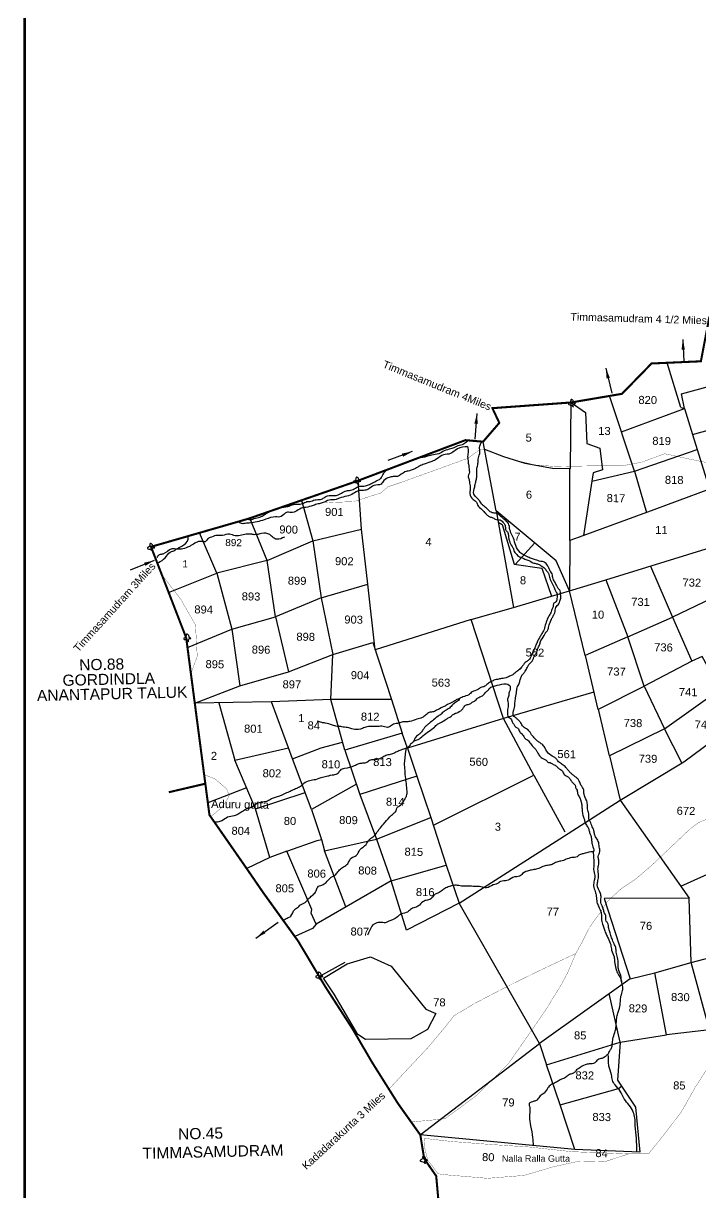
# Model space of a CAD drawing. Header units: feet. Extents: x 753466 to 768578, y 1601948 to 1613855.
# Drawn here: x 753466 to 756087, y 1605914 to 1610441 of the extents above; entities that cross this region are included whole.
import ezdxf

# ---------------------------------------------------------------- set-up
doc = ezdxf.new("R2010")
doc.units = ezdxf.units.FT
doc.header["$LTSCALE"] = 15
doc.header["$MEASUREMENT"] = 0
doc.linetypes.add('HIDDEN2', pattern=[0.1875, 0.125, -0.0625])
for name, color, linetype in [('HILL', 17, 'Continuous'), ('PAPER SIZE', 10, 'Continuous'), ('PLOT', 7, 'Continuous'), ('PLOT NO', 7, 'Continuous'), ('PLOT NO @ 1', 7, 'Continuous'), ('ROADS', 6, 'Continuous'), ('TANKS-STREAM', 4, 'Continuous'), ('VILLAGE STONES', 240, 'Continuous')]:
    doc.layers.add(name, color=color, linetype=linetype)
doc.layers.add('VILLAGE BOUNDRY', color=5, linetype='HIDDEN2', lineweight=100)
doc.styles.add('Annotative', font='arial.ttf')
doc.styles.get("Standard").update_dxf_attribs({"font": 'arial.ttf'})
doc.linetypes.add('DOTS', pattern='A,1e-06,-3,["●",Standard,S=3,R=0,X=-1.25,Y=-1.25],-3', length=6.000001)
doc.dimstyles.get("Standard").update_dxf_attribs({"dimtxt": 0.18, "dimasz": 40, "dimexe": 0.18, "dimexo": 0.0625, "dimgap": 0.09, "dimtad": 0, "dimtih": 1, "dimtoh": 1, "dimdec": 4, "dimzin": 0, "dimdsep": 46, "dimtxsty": 'Standard', "dimcen": 0.09, "dimadec": 0, "dimazin": 0, "dimtfac": 1, "dimtdec": 4, "dimtofl": 0, "dimtmove": 0, "dimatfit": 3, "dimfxl": 1, "dimtolj": 1, "dimtzin": 0, "dimarcsym": 0})

msp = doc.modelspace()

# ---------------------------------------------------------------- linework, layer by layer
at = {"layer": 'HILL'}
msp.add_lwpolyline([(754627.7, 1606744), (754719.9, 1606799.5), (754810.2, 1606826.5), (754889.4, 1606790.3), (755007.6, 1606644.3), (755023.6, 1606624.7), (755061.9, 1606608), (755030, 1606546.1), (754965.5, 1606509.6), (754790.8, 1606507.1), (754761.1, 1606526.3), (754669.5, 1606682.4), (754627.7, 1606744)], dxfattribs=at)
at = {"layer": 'PAPER SIZE', "color": 5, "const_width": 10}
msp.add_lwpolyline([(753471.4, 1613174.9), (768380.3, 1613174.9), (768380.3, 1601953.2), (753471.4, 1601953.2)], close=True, dxfattribs=at)
at = {"layer": 'PLOT'}
for points in [[(756010.2, 1608953.2), (755957, 1609126.5)], [(756024.5, 1608950), (756024.5, 1608950), (756013.3, 1609006.1), (756263.8, 1609075.4), (756266.1, 1608907.4)], [(755250.6, 1608792.6), (755324.5, 1608763.5), (755406.6, 1608738.1), (755513.7, 1608719.1), (755583.7, 1608716.8), (755585.7, 1608972.9), (755641.6, 1608933.8), (755647.2, 1608813.5), (755696.8, 1608796.4), (755707.4, 1608711.7), (755670.6, 1608700.5), (755665.8, 1608668.3), (755830.7, 1608706.7), (755878, 1608546.8), (755631, 1608457.1), (755581.4, 1608439), (755580.6, 1608653.9), (755580.4, 1608716.9)], [(755830.7, 1608706.7), (755735, 1608998.3)], [(755780.8, 1608858.7), (756024.5, 1608950), (756055.8, 1608848.8), (756073.6, 1608791.1), (756121, 1608637.7), (755871.1, 1608544.3)], [(756010.2, 1608953.2), (756024.5, 1608950)], [(756055.8, 1608848.8), (756266.1, 1608907.4), (756251, 1608679.8), (756121, 1608637.7)], [(755296.2, 1608553), (755245.2, 1608821.1)], [(755830.7, 1608706.7), (756073.6, 1608791.1)], [(754828.3, 1608014.8), (754798.9, 1608269.8), (754774.4, 1608481.9), (754761.9, 1608670.3)], [(755665.8, 1608668.3), (755634.3, 1608458.2)], [(754542.3, 1608594.1), (754586.4, 1608437.2), (754774.4, 1608481.9)], [(754409.2, 1608361.6), (754342.6, 1608524.8)], [(755580, 1608243.3), (755528.2, 1608359.7), (755296.2, 1608553), (755362.9, 1608178.7)], [(755303.8, 1608510.2), (755318.9, 1608499.9), (755365.3, 1608346.4), (755473.1, 1608331.9), (755510.3, 1608222.7)], [(754409.2, 1608361.6), (754215.4, 1608312), (754147.9, 1608468.3)], [(754442.1, 1608142.8), (754409.2, 1608361.6), (754586.4, 1608437.2)], [(754586.4, 1608437.2), (754619.2, 1608216.2), (754663.3, 1607997.2)], [(755198.9, 1608133), (755362.9, 1608178.7), (755510.3, 1608222.7), (755580, 1608243.3), (755719.7, 1608286.3), (756108.3, 1608405.9), (756303.7, 1608460.3), (756402.1, 1608327.9), (756721.1, 1608323.6), (756965.3, 1608363.3)], [(755369.8, 1608345.8), (755445.1, 1608429)], [(755581.4, 1608439), (755580, 1608243.3)], [(755893.1, 1608339.7), (755978.7, 1608141.8)], [(754028.4, 1608237.8), (754215.4, 1608312), (754273.3, 1608095.2), (754442.1, 1608142.8)], [(755719.7, 1608286.3), (755804.8, 1608065.6)], [(754619.2, 1608216.2), (754798.9, 1608269.8)], [(755804.8, 1608065.6), (755639.7, 1607993.2), (755580, 1608243.3)], [(754619.2, 1608216.2), (754442.1, 1608142.8), (754492.4, 1607930.5)], [(756159.2, 1608228.3), (755978.7, 1608141.8)], [(755324.4, 1607748.9), (755198.9, 1608133), (754828.3, 1608014.8)], [(755868, 1607874.7), (755804.8, 1608065.6), (755978.7, 1608141.8), (756053, 1607971.5)], [(754101.4, 1608023.8), (754273.3, 1608095.2), (754303.4, 1607876.4)], [(754581.1, 1607397), (754556.7, 1607462.8), (754508, 1607593.4), (754492, 1607636.4), (754426, 1607813.6), (754129.6, 1607809.2), (754303.4, 1607876.4), (754492.4, 1607930.5), (754663.3, 1607997.2), (754818.9, 1608043.8), (754890.6, 1607823.1), (754655.6, 1607822.6), (754426, 1607813.6)], [(754655.6, 1607822.6), (754663.3, 1607997.2)], [(755639.7, 1607993.2), (755689.6, 1607784.7)], [(756163.2, 1607862.6), (756093.1, 1607990), (756053, 1607971.5), (755868, 1607874.7)], [(755733.9, 1607605.1), (755692.4, 1607786.2), (755868, 1607874.7), (755946.9, 1607709.6), (756163.2, 1607862.6), (756233.9, 1607726.8)], [(755673.5, 1607852.1), (755324.4, 1607748.9)], [(754222.9, 1607810.6), (754285.2, 1607587.9)], [(754709.9, 1607627.1), (754655.6, 1607822.6)], [(754890.6, 1607823.1), (754931.7, 1607692.8)], [(755442.2, 1607530.4), (755324.4, 1607748.9), (754953.4, 1607634.6), (754989.4, 1607526.3), (755043.7, 1607366.5)], [(756014.6, 1607577.7), (755946.9, 1607709.6), (755733.9, 1607605.1), (755775.4, 1607433.4)], [(754508, 1607593.4), (754618.6, 1607635.4), (754701.2, 1607658.3)], [(754953.4, 1607634.6), (754931.7, 1607692.8), (754709.9, 1607627.1), (754768.6, 1607455.5)], [(755775.4, 1607433.4), (756022.4, 1607582.4), (756131.9, 1607663.6)], [(754364.7, 1607399.2), (754285.2, 1607587.9), (754492, 1607636.4)], [(754989.4, 1607526.3), (754768.6, 1607455.5), (754833.1, 1607282.3)], [(755053.1, 1607336.8), (755442.2, 1607530.4), (755562, 1607311.2)], [(754330.2, 1607481), (754180.2, 1607423.4)], [(754754.8, 1607495.8), (754581.1, 1607397), (754619.8, 1607281.2)], [(754419.5, 1607211.9), (754364.7, 1607399.2), (754556.7, 1607462.8)], [(755463.7, 1606491.9), (755152.8, 1607034.5), (754948.8, 1606930.5), (754889.7, 1607120.5), (755102.1, 1607181.2), (755152.8, 1607034.5), (755574.5, 1607304.6), (755775.4, 1607433.4), (756043, 1607054.1)], [(754833.1, 1607282.3), (755043.7, 1607366.5), (755102.1, 1607181.2)], [(754486, 1607235.4), (754603, 1607276.7), (754619.8, 1607281.2), (754631.6, 1607237.1), (754833.1, 1607282.3), (754889.7, 1607120.5)], [(754599.2, 1606953.8), (754580.6, 1606996.3), (754582.3, 1607010.5), (754486, 1607235.4), (754419.5, 1607211.9), (754330.8, 1607168.2)], [(754714.6, 1607020), (754631.6, 1607237.1)], [(756010.1, 1607100.7), (756291.4, 1607227.3), (756319.1, 1606890.9), (756226.9, 1606851.9)], [(754889.7, 1607120.5), (754599.2, 1606953.8), (754585.5, 1606936.3), (754516.7, 1606905.6)], [(756120.9, 1606544.9), (755955, 1606524.4), (755909.5, 1606764.6), (756050.2, 1606805.3), (756043, 1607054.1), (755713.6, 1607053.3), (755814, 1606742.3), (755909.5, 1606764.6)], [(756500.2, 1606783.4), (756227, 1606712.1), (756228.8, 1606565.6), (756120.9, 1606544.9), (756050.2, 1606805.3), (756226.9, 1606851.9), (756227, 1606712.1)], [(754611.5, 1606750.3), (754711.3, 1606806.7)], [(755814, 1606742.3), (755463.7, 1606491.9), (755490.8, 1606408.9), (755775.1, 1606496.4), (755733.3, 1606684.6)], [(755775.1, 1606496.4), (755955, 1606524.4)], [(755600.5, 1606080.5), (755002.4, 1606137.4), (755463.7, 1606491.9)], [(755775.1, 1606496.4), (755765.5, 1606349.9), (755834.9, 1606244.8), (755851.3, 1606071.1), (755600.5, 1606080.5), (755543.5, 1606254.4), (755768.8, 1606317.2), (755781.5, 1606325.6)], [(755543.5, 1606254.4), (755490.8, 1606408.9)]]:
    msp.add_lwpolyline(points, dxfattribs=at)
at = {"layer": 'ROADS', "linetype": 'DOTS', "ltscale": 0.5, "const_width": 1}
for points in [[(756133.4, 1608735.5), (756027.3, 1608757.3), (755972.5, 1608769.5), (755947.5, 1608774.5), (755858.6, 1608741.4), (755780.5, 1608727.4), (755680, 1608727.7), (755525.3, 1608725.2), (755445.3, 1608731.2), (755365.6, 1608750.8), (755287.6, 1608778), (755250.6, 1608792.6), (755232.1, 1608790.6), (755186, 1608756.7), (754926.5, 1608663), (754876.8, 1608646.3), (754849, 1608622.5), (754743.7, 1608589), (754662.1, 1608586.1), (754634.6, 1608584.3)], [(754001.1, 1608308.4), (754076, 1608210), (754132.4, 1608111.8), (754139.1, 1607990.7), (754114.7, 1607922.4)], [(754191.1, 1607369.2), (754229.2, 1607400.7), (754247.7, 1607424), (754262.9, 1607450.5), (754253.4, 1607476.7), (754207.4, 1607515.7), (754165.9, 1607532.6)], [(755604.1, 1606839.8), (755572.5, 1606765.3), (755547.9, 1606719.7), (755490.6, 1606625.9), (755459.5, 1606580.4), (755343.1, 1606413), (755221.2, 1606291.3), (755097.9, 1606200), (755067.6, 1606196.8), (755000.4, 1606190.6), (754967, 1606187.1)], [(755018.9, 1606124), (755123.4, 1606112), (755282.8, 1606099.8), (755425.5, 1606090.5), (755590.1, 1606072.4), (755809.2, 1606064.1), (755885.4, 1606064.2), (755951.1, 1606145.6), (756014.2, 1606229.5), (756027.5, 1606253.4), (756066.9, 1606322.9), (756105.6, 1606383.3), (756181.9, 1606502.8), (756201.4, 1606539.5)], [(755018.9, 1606124), (755016.9, 1606096.8), (755031, 1606039.8), (755071.2, 1605986.9), (755097.5, 1605983.4), (755262.3, 1605969.4), (755403.9, 1605980.6), (755517.7, 1606014.3), (755614.8, 1606035.5), (755714.5, 1606033.2), (755809.2, 1606064.1)]]:
    msp.add_lwpolyline(points, dxfattribs=at)
at = {"layer": 'ROADS', "linetype": 'HIDDEN2', "ltscale": 10, "const_width": 1}
msp.add_lwpolyline([(754881, 1606314.5), (754949.7, 1606388.4), (755032.7, 1606476.7), (755102.1, 1606559.5), (755131.7, 1606597.7), (755208.3, 1606644.3), (755347.4, 1606716.6), (755459.3, 1606771.5), (755604.1, 1606839.8), (755627.1, 1606881.1), (755658.4, 1606943.2), (755700.8, 1607001.3), (755723.5, 1607038.7), (755779.1, 1607090.1), (755836.2, 1607128.2), (755900.9, 1607184), (755960, 1607240.1), (756043.4, 1607319.3), (756078.1, 1607345.7), (756170.1, 1607384.9)], dxfattribs=at)
at = {"layer": 'TANKS-STREAM'}
for points in [[(755190.1, 1608826), (755177.4, 1608816.9), (755170.1, 1608811.2), (755147.9, 1608805), (755136.7, 1608799.8), (755119.7, 1608793.6), (755095.3, 1608785.7), (755073.6, 1608774.1), (755046.4, 1608769.2), (755026.5, 1608763.2), (754997.5, 1608759.3)], [(755185.3, 1608801.9), (755176.2, 1608801.4), (755137.4, 1608787.3), (755119.6, 1608775.1), (755092, 1608770.7), (755066.4, 1608754.2), (755046.8, 1608744.6), (755016.9, 1608734.1), (754998.9, 1608726.7), (754987.2, 1608719.5), (754974.1, 1608713.2), (754960.1, 1608708.5), (754943, 1608703.9), (754914.4, 1608687), (754897.5, 1608685.8), (754882.2, 1608682.7), (754861.6, 1608670.9), (754850.5, 1608657.1), (754823, 1608651.4), (754802.6, 1608638.3), (754787.9, 1608633.2), (754764.4, 1608631.7), (754743, 1608620), (754718.1, 1608610.3), (754689.1, 1608602.6), (754676.2, 1608597.4), (754649.9, 1608595.1), (754623.1, 1608584.3), (754607.3, 1608580.2), (754587.4, 1608574.3), (754559.8, 1608566.8), (754546.8, 1608565.3), (754524.9, 1608554), (754502.2, 1608547), (754484.3, 1608547.6), (754463.4, 1608531.2), (754442.2, 1608529.9), (754404.6, 1608520.9), (754349.8, 1608507), (754329.5, 1608505.2), (754310.6, 1608504.2), (754297.7, 1608511.6)], [(755185.3, 1608801.9), (755187.7, 1608779.3), (755185.9, 1608769), (755186.9, 1608746.5), (755187.4, 1608740.5), (755188.7, 1608734.3), (755190.1, 1608721.8), (755191.4, 1608697.9), (755188, 1608687.3), (755191.1, 1608674.5), (755193.3, 1608660.4), (755195, 1608650), (755195.1, 1608636.7), (755194.6, 1608620.7), (755207, 1608597.3), (755219.9, 1608587.1), (755224.9, 1608574.3), (755240.7, 1608558.8), (755251.1, 1608547.5), (755258.6, 1608539.3), (755268.6, 1608531.3), (755280.3, 1608527.9), (755292.4, 1608521.5), (755302.3, 1608519.1), (755311.7, 1608518.1), (755319.1, 1608513.1), (755324.8, 1608506.7), (755330.3, 1608497.4), (755331.5, 1608488.8), (755335.5, 1608475.5), (755339.2, 1608471.6), (755343, 1608459.8), (755344.2, 1608450.7), (755347, 1608437), (755357.5, 1608415.4), (755363.6, 1608405.5), (755366, 1608395.7), (755372.2, 1608388.4), (755386.2, 1608375.2), (755396.3, 1608372.1), (755410.7, 1608364.7), (755425.9, 1608359.4), (755434.7, 1608354), (755448.9, 1608349.6), (755461.9, 1608345.3), (755472.7, 1608339.3), (755480.3, 1608334.6), (755489.8, 1608322.5), (755497.8, 1608311.8), (755503.8, 1608292.2), (755507.3, 1608282), (755512.6, 1608272.3), (755526.9, 1608241.5), (755532, 1608229.1), (755531.4, 1608218.9), (755526.7, 1608201.1), (755517.8, 1608193.5), (755516, 1608182.4), (755511.5, 1608171.7), (755508.9, 1608162.5), (755501.1, 1608148.2), (755493.8, 1608134.4), (755486.1, 1608111.1), (755478.8, 1608088.7), (755470.7, 1608075.1), (755463.2, 1608062.4), (755451.4, 1608039), (755444.7, 1608020.6), (755438.1, 1608006.4), (755431.9, 1607993.3), (755421.6, 1607975.4), (755412.4, 1607969.1), (755398, 1607953.3), (755389.4, 1607942.5), (755376.2, 1607932), (755360.8, 1607918.9), (755347.7, 1607912.9), (755340, 1607909.2), (755316.5, 1607903.9), (755302.3, 1607901.1), (755290.6, 1607898.7), (755277.5, 1607892.4), (755263.3, 1607884.3), (755251.2, 1607874.1), (755236.6, 1607869.4), (755225.2, 1607861.3), (755202.5, 1607852.4), (755189.7, 1607841.4), (755167.5, 1607833.4), (755158.5, 1607829.1), (755143.8, 1607822.9), (755132.6, 1607815.9), (755110.5, 1607805.2), (755097.9, 1607797.8), (755069.2, 1607783.7), (755053.8, 1607775.8), (755038.6, 1607773.4), (755022.5, 1607762.3), (755009.3, 1607753), (754988.6, 1607746.6), (754961.8, 1607737.8), (754946.8, 1607736.8), (754931.3, 1607735.5), (754914.1, 1607730.7), (754894.5, 1607725.6), (754879.9, 1607715.4), (754858.7, 1607718.9), (754837.7, 1607718.3), (754807.4, 1607718.9), (754787.2, 1607714.4), (754770.7, 1607708.8), (754741.9, 1607708.8), (754726, 1607713.4), (754703.7, 1607716.6), (754694.4, 1607718.1), (754680.8, 1607718.7), (754662.1, 1607724.2), (754634.7, 1607731.5), (754620.8, 1607734), (754603.5, 1607739.2)], [(755728.3, 1606447.6), (755736.4, 1606465), (755743.4, 1606477.7), (755745.5, 1606494.1), (755749, 1606514.6), (755756.9, 1606540.1), (755759.5, 1606553.6), (755761, 1606573.4), (755763.3, 1606594.9), (755768.2, 1606612.9), (755772.7, 1606627.9), (755776.6, 1606654.9), (755778.8, 1606674.7), (755784.9, 1606696.6), (755785.4, 1606711.1), (755780.6, 1606731.2), (755778.1, 1606754.9), (755769, 1606780.4), (755768.5, 1606796.9), (755765.1, 1606824), (755760.5, 1606844.5), (755758.6, 1606862.7), (755752.3, 1606876.8), (755747.8, 1606888), (755740.8, 1606905.3), (755735.6, 1606923.9), (755730.7, 1606940.2), (755728.3, 1606956.4), (755721.9, 1606964.5), (755720, 1606986.3), (755714.2, 1606998.9), (755710.5, 1607013), (755704.4, 1607027.3), (755701.2, 1607037.7), (755701.7, 1607056.1), (755699.2, 1607071.8), (755687.2, 1607106.6), (755689.8, 1607122.9), (755692.5, 1607142.4), (755689.8, 1607166.7), (755692.7, 1607185.5), (755692.9, 1607200.5), (755691.2, 1607215.6), (755696.8, 1607234.4), (755694.9, 1607252.6), (755691.1, 1607273.9), (755680.5, 1607291.6), (755675.8, 1607304.8), (755673.6, 1607317.1), (755668, 1607329.5), (755659.1, 1607350.4), (755655.3, 1607356.4), (755655.1, 1607374.6), (755650.3, 1607395.2), (755649.4, 1607412.2), (755646.2, 1607430.4), (755636, 1607456.3), (755634.8, 1607473.2), (755624.1, 1607491.5), (755617.6, 1607506.3), (755610.7, 1607517.1), (755601.6, 1607523.7), (755594.2, 1607530.7), (755584.4, 1607538.3), (755577.2, 1607546.4), (755568.7, 1607556.2), (755562.5, 1607563.1), (755548.1, 1607573.5), (755534.7, 1607585.1), (755527.8, 1607594.6), (755517.7, 1607601.1), (755498.8, 1607614.2), (755485.7, 1607634.1), (755476.2, 1607647.3), (755464.5, 1607656.2), (755453, 1607664.3), (755443.5, 1607675.3), (755433, 1607686.1), (755427.1, 1607696.1), (755416.6, 1607707.4), (755401.2, 1607717), (755391.1, 1607733.2), (755382.5, 1607742.9), (755372.7, 1607751.1), (755363.4, 1607760.5), (755361.3, 1607768.2), (755361.7, 1607775.2), (755365.2, 1607786.5), (755368.7, 1607810), (755370.7, 1607829.1), (755375, 1607855.9), (755377.1, 1607868.6), (755384.9, 1607885.4), (755388.7, 1607899.8), (755393.7, 1607913), (755400.4, 1607922.8), (755408.3, 1607933.4), (755416.8, 1607948.7), (755422.5, 1607958.1), (755434.6, 1607971.6), (755444.3, 1607991.7), (755455, 1608011.9), (755458.1, 1608023.7), (755465.1, 1608037.1), (755466.4, 1608044.1), (755481.8, 1608070.8), (755486.3, 1608080.9), (755494.9, 1608090.2), (755498.5, 1608102), (755504.4, 1608120.9), (755511.9, 1608137.5), (755517.9, 1608149), (755523.1, 1608158.4), (755526.3, 1608179.1), (755538.4, 1608193.6), (755542.4, 1608203.7), (755546.3, 1608219.8), (755545.1, 1608233), (755544, 1608243.6), (755535.7, 1608253.1), (755530.2, 1608262.9), (755523.9, 1608276.2), (755516.4, 1608290.1), (755512, 1608309.3), (755506.8, 1608317.5), (755501.5, 1608329.2), (755494.1, 1608341.2), (755482.4, 1608355.1), (755468.2, 1608357.9), (755447.5, 1608364.3), (755432.5, 1608368.4), (755415, 1608376.8), (755404.9, 1608381.4), (755395.1, 1608387.1), (755388.4, 1608392.5), (755371.8, 1608419.1), (755362.5, 1608447.7), (755352.9, 1608468.4), (755349.2, 1608480), (755343, 1608504.3), (755337.8, 1608511.1), (755321.8, 1608525.1), (755315.3, 1608530.6), (755297.8, 1608544.1), (755284.3, 1608545.2), (755270.1, 1608552.2), (755258.2, 1608563.8), (755242.6, 1608576.3), (755232.4, 1608590.5), (755223.6, 1608601.7), (755214.6, 1608610.6), (755209.4, 1608618.4), (755212.9, 1608646.3), (755216.6, 1608664.9), (755220.2, 1608679.6), (755221.7, 1608698.2), (755222.3, 1608722.1), (755226.2, 1608741.1), (755226.9, 1608758), (755233.1, 1608780.4), (755232.2, 1608789.4), (755233.5, 1608808), (755241.3, 1608821.4)], [(754332.7, 1608521.7), (754344.7, 1608519.5), (754365, 1608525.4), (754386.1, 1608531), (754402.2, 1608540.3), (754440.7, 1608558.9), (754458.9, 1608565.2), (754489.5, 1608570), (754511.8, 1608577.8), (754545.9, 1608581.2), (754563.8, 1608589), (754575.7, 1608589.7), (754594, 1608595.8), (754616.4, 1608597.8), (754630.2, 1608604.4), (754643.1, 1608612), (754672.4, 1608612.9), (754687.5, 1608616.8), (754706.4, 1608627.5), (754717, 1608631), (754732.6, 1608633.5), (754751.3, 1608641.3), (754765.8, 1608648.3), (754789.9, 1608649.9), (754805.9, 1608655.8), (754821.8, 1608663.4), (754837.7, 1608672.4), (754849.6, 1608679), (754859.8, 1608697.3), (754874.7, 1608712.9)], [(754476.6, 1608452.1), (754447.4, 1608443.2), (754433.9, 1608449.2), (754419.6, 1608461.7), (754388.3, 1608465.7), (754359.8, 1608461), (754346.6, 1608463.1), (754298.8, 1608457), (754286.5, 1608456.6), (754263.7, 1608463.4), (754236.5, 1608458.3), (754211.3, 1608457.7), (754189.2, 1608449.7), (754182.4, 1608446.5), (754169.3, 1608433.5), (754155.5, 1608435), (754115, 1608418.7), (754102, 1608412.4), (754077.7, 1608405.4), (754061.3, 1608404.7), (754040.9, 1608405.9), (754006.4, 1608386.2), (753992.2, 1608382.8), (753983, 1608373.3)], [(753989.2, 1608353.5), (754014.9, 1608371.5), (754034.9, 1608393.5), (754045.3, 1608397.2), (754058.2, 1608405), (754079.5, 1608416.7), (754104.1, 1608444.3), (754104.5, 1608455.8)], [(754978.2, 1607663.7), (754993.5, 1607667.7), (755012.7, 1607682.1), (755036.1, 1607700.4), (755056.8, 1607716.1), (755069.5, 1607727.1), (755088.6, 1607737.5), (755107.6, 1607749.9), (755119.9, 1607756.7), (755130, 1607765.3), (755141.1, 1607770.7), (755163.5, 1607783.5), (755170, 1607791.9), (755180.8, 1607802.8), (755194.5, 1607805.8), (755200.4, 1607810.4), (755211.6, 1607817), (755224, 1607828), (755232.8, 1607832.9), (755245.5, 1607839.4), (755255.3, 1607851.2), (755264.3, 1607859.3), (755275.1, 1607870.7), (755283.7, 1607873.5), (755292.2, 1607876), (755349.5, 1607874.2), (755348.3, 1607856.8), (755345.5, 1607847.1), (755345.3, 1607842), (755340.8, 1607827.9), (755341.2, 1607813.6), (755342.1, 1607794.7), (755339.2, 1607773), (755340.1, 1607764.3), (755343.5, 1607754.6), (755350.7, 1607750.6), (755357.9, 1607736.3), (755364.2, 1607727), (755369.6, 1607717.9), (755379.8, 1607712.4), (755386.9, 1607698.4), (755392.2, 1607692.9), (755402.3, 1607680.4), (755406, 1607675.3), (755411.2, 1607669.9), (755418.1, 1607665.7), (755429, 1607652.2), (755442.9, 1607635.7), (755450.5, 1607627.1), (755455.9, 1607617.8), (755463.6, 1607605.6), (755468.2, 1607600), (755479, 1607593.6), (755489.4, 1607587.9), (755498.6, 1607579.6), (755504.4, 1607578.9), (755513.5, 1607573.7), (755527.1, 1607566.9), (755536, 1607557.9), (755552.4, 1607545.4), (755559.2, 1607532.8), (755566.6, 1607527.6), (755576, 1607521.8), (755583.7, 1607512.8), (755591.1, 1607501.2), (755603.2, 1607486.6), (755603.7, 1607479.4), (755606.8, 1607475.7), (755610.8, 1607459.8), (755617.5, 1607445.7), (755623, 1607432.1), (755626.3, 1607419.4), (755628, 1607403.7), (755628.9, 1607389), (755632.7, 1607371.5), (755637.1, 1607357), (755640.7, 1607344.3), (755649.6, 1607330), (755655.1, 1607317.2), (755658.5, 1607304.5), (755662.9, 1607293.2), (755665.1, 1607276.7), (755667.4, 1607263.1), (755673.3, 1607240.6), (755673.2, 1607235.6), (755662.4, 1607233.1), (755632.8, 1607225.8), (755618.5, 1607222), (755608.8, 1607214.5), (755589, 1607211.2), (755564.7, 1607203.4), (755546.7, 1607197.7), (755530.1, 1607193.7), (755512.5, 1607184.6), (755499.1, 1607181.3), (755481.7, 1607178.2), (755460.7, 1607169.2), (755441.5, 1607164.5), (755424.5, 1607161), (755398.4, 1607149.1), (755385.7, 1607138.7), (755366.5, 1607136.1), (755341.7, 1607123.5), (755331.9, 1607121), (755307.4, 1607115.3), (755305.9, 1607113.6), (755284.2, 1607105.2), (755258.2, 1607094.1), (755237.1, 1607098), (755213.2, 1607099.4), (755187.3, 1607100.4), (755167.3, 1607100.1), (755146.7, 1607103.5), (755131.7, 1607103.3), (755114.7, 1607099), (755097.2, 1607091.4), (755082.7, 1607080.8), (755066.5, 1607071.9), (755054.7, 1607065.2), (755048.9, 1607057.1), (755034.6, 1607047.3), (755017, 1607043), (754998.6, 1607027.3), (754986.2, 1607019.3), (754967.7, 1607012.8), (754952.7, 1607000.4), (754929.3, 1606993.1), (754913.6, 1606981.8), (754894.9, 1606969.8), (754880.9, 1606964.6), (754870.6, 1606959.8), (754853.5, 1606959.6), (754838.9, 1606959.2), (754819.2, 1606950.2), (754806.4, 1606929.7), (754797.9, 1606910.8)], [(755155.1, 1607827.7), (755149.8, 1607819.8), (755135.1, 1607809.4), (755121.7, 1607796.6), (755114.8, 1607789.3), (755097.6, 1607779), (755084.3, 1607768), (755071.3, 1607758.1), (755053.9, 1607744.7), (755036.6, 1607730.4), (755025.9, 1607721.9), (755012.4, 1607705.7), (755004.4, 1607694.3), (754994.9, 1607686.5), (754982.9, 1607674.4), (754977.8, 1607663), (754965, 1607649.9), (754955.2, 1607638.7), (754949.3, 1607635.2), (754941.5, 1607632.6), (754922.7, 1607625.4), (754907.4, 1607618.8), (754890.3, 1607611), (754873.1, 1607607.7), (754857.7, 1607599.7), (754840.1, 1607592.4), (754825.6, 1607589.8), (754809.1, 1607588.1), (754795.9, 1607579.8), (754778.4, 1607576.1), (754765, 1607574.4), (754746.9, 1607565.8), (754708.9, 1607555.8), (754691.8, 1607548.8), (754682.9, 1607536.9), (754666.4, 1607530.3), (754655.2, 1607529.1), (754644.1, 1607525.7), (754623.8, 1607521.4), (754596.6, 1607512.5), (754574.3, 1607508.8), (754552, 1607497.6), (754539.1, 1607486.8), (754522.9, 1607478.3), (754507.2, 1607471.6), (754490.2, 1607463.4), (754469.3, 1607454.5), (754457.5, 1607448.7), (754440.3, 1607443.6), (754425.9, 1607437.9), (754411, 1607429.9), (754393.4, 1607425.8), (754374.1, 1607421.8), (754350.8, 1607406.9), (754331, 1607399.4), (754311.6, 1607387.6), (754282, 1607372.9), (754255.9, 1607367), (754234.9, 1607353.6), (754217.8, 1607348.8), (754208.9, 1607348.7)], [(754471.5, 1606968.4), (754486.8, 1606976.8), (754501.3, 1606984.8), (754516.4, 1607010.6), (754530.4, 1607020), (754536.4, 1607026.7), (754556.5, 1607037.6), (754573.8, 1607055.4), (754587.3, 1607066.9), (754599.5, 1607081.9), (754605.7, 1607097.2), (754621.5, 1607104.9), (754638.5, 1607115), (754653.6, 1607131.8), (754671.9, 1607143), (754683.6, 1607155.6), (754697.4, 1607170), (754705.5, 1607175.7), (754721.7, 1607187.4), (754734.8, 1607209.1), (754754.4, 1607219.4), (754768.8, 1607241.3), (754792.6, 1607262), (754805.7, 1607281.6), (754821.1, 1607292.6), (754836, 1607310.7), (754844.2, 1607322), (754860.2, 1607340.7), (754884, 1607368.3), (754898.1, 1607381.5), (754908.7, 1607391.5), (754911.2, 1607402.3), (754922, 1607411.5), (754936.9, 1607427.5), (754943.7, 1607439.6), (754949.5, 1607450.4), (754950.9, 1607468.2), (754948.4, 1607497.2), (754945.1, 1607524.7), (754942.6, 1607555.7), (754941.9, 1607583.4), (754943.4, 1607594.3), (754946.2, 1607620.1), (754947.8, 1607634.6)], [(755671.1, 1607233.8), (755673.1, 1607210.1), (755673.5, 1607180.1), (755673.4, 1607159.2), (755677.8, 1607135.3), (755675.5, 1607122.8), (755672.8, 1607101.5), (755679.5, 1607079.2), (755683.2, 1607061.5), (755686, 1607038.5), (755692.7, 1607019.9), (755698.3, 1607008.3), (755702.3, 1606995), (755703.7, 1606970), (755709.9, 1606947.4), (755715.4, 1606931.4), (755721.5, 1606914.1), (755728.8, 1606898.6), (755739.2, 1606874), (755742.8, 1606852.3), (755752, 1606826.6), (755753.9, 1606807.7), (755759.3, 1606781.8), (755765, 1606765.2), (755776.5, 1606744.8), (755781.2, 1606728.4)], [(755839.8, 1606071.5), (755838.5, 1606124.8), (755834, 1606172.6), (755832.7, 1606203.2), (755826, 1606226), (755811, 1606252.3), (755791.3, 1606277.5), (755776, 1606307), (755756.2, 1606330.9), (755746, 1606349.9), (755742.4, 1606370.5), (755732.3, 1606404.2), (755730.5, 1606426.9), (755726.9, 1606448), (755718.9, 1606441.5), (755705.2, 1606433.9), (755688.9, 1606428), (755677.8, 1606416.4), (755656.3, 1606412.3), (755647.5, 1606411.1), (755619.8, 1606397.6), (755603.8, 1606385.1), (755600.6, 1606380.7), (755588.3, 1606374.3), (755576.4, 1606369.2), (755564, 1606359.4), (755548.6, 1606353), (755539.7, 1606347.9), (755526, 1606339.8), (755507.5, 1606330.9), (755496.4, 1606319.3), (755481.2, 1606299.7), (755466.6, 1606289), (755454.1, 1606273), (755441.7, 1606267.5), (755423.7, 1606258.6), (755425.6, 1606244.2), (755424.6, 1606206.3), (755428.5, 1606172.6), (755437, 1606127.5), (755438.8, 1606095.9)]]:
    msp.add_spline(points, degree=3, dxfattribs=at)
at = {"layer": 'VILLAGE BOUNDRY', "lineweight": -3, "ltscale": 25, "const_width": 8}
for points in [[(755087.2, 1605723.1), (755063.8, 1605978.4), (755017.3, 1606045.6), (755002.4, 1606137.4), (754915.5, 1606259.6), (754816.8, 1606416.7), (754740, 1606548), (754635.4, 1606710.2), (754529.8, 1606887.4), (754393.3, 1607077), (754330.8, 1607168.2), (754186.4, 1607376), (754170.5, 1607497.1), (754170.5, 1607497.1), (754096.5, 1608061.5), (753960.3, 1608414.2), (754147.9, 1608468.3), (754337.8, 1608523.1), (754761.9, 1608670.3), (755177, 1608827.1), (755245.2, 1608821.1), (755308.1, 1608893.9), (755281.3, 1608950.9), (755585.7, 1608972.9), (755735, 1608998.3), (755782.7, 1609006.4), (755897.2, 1609123.9), (755957, 1609126.5), (756021.6, 1609129.4), (756088.1, 1609132.3), (756121.1, 1609305.5)], [(754170.5, 1607497.1), (754029.2, 1607464.1)]]:
    msp.add_lwpolyline(points, dxfattribs=at)
at = {"layer": 'VILLAGE STONES'}
for points in [[(755575.2, 1608969.1), (755582.7, 1608973.8), (755586.2, 1608984.4), (755594.4, 1608979.7), (755598.8, 1608971), (755603.2, 1608969), (755593.4, 1608965.1), (755594.8, 1608955.1), (755585.9, 1608962.7), (755576.8, 1608964.5), (755575.2, 1608969.1)], [(754744, 1608668.5), (754751.6, 1608673.2), (754755.1, 1608683.8), (754763.3, 1608679.1), (754767.6, 1608670.4), (754772, 1608668.4), (754762.2, 1608664.5), (754763.6, 1608654.5), (754754.8, 1608662.1), (754745.7, 1608663.9), (754744, 1608668.5)], [(753946.6, 1608411.2), (753954.1, 1608415.9), (753957.6, 1608426.5), (753965.8, 1608421.8), (753970.1, 1608413.1), (753974.6, 1608411.1), (753964.8, 1608407.2), (753966.2, 1608397.2), (753957.3, 1608404.8), (753948.2, 1608406.6), (753946.6, 1608411.2)], [(754086.9, 1608060.4), (754094.4, 1608065.1), (754098, 1608075.7), (754106.2, 1608071), (754110.5, 1608062.3), (754114.9, 1608060.3), (754105.1, 1608056.4), (754106.5, 1608046.4), (754097.6, 1608054), (754088.5, 1608055.8), (754086.9, 1608060.4)], [(754597.5, 1606751.6), (754605, 1606756.2), (754608.6, 1606766.9), (754616.8, 1606762.2), (754621.1, 1606753.5), (754625.5, 1606751.5), (754615.7, 1606747.6), (754617.1, 1606737.6), (754608.2, 1606745.2), (754599.1, 1606747), (754597.5, 1606751.6)], [(755001.8, 1606039.9), (755009.3, 1606044.6), (755012.8, 1606055.3), (755021.1, 1606050.6), (755025.4, 1606041.9), (755029.8, 1606039.9), (755020, 1606036), (755021.4, 1606026), (755012.5, 1606033.6), (755003.4, 1606035.4), (755001.8, 1606039.9)]]:
    msp.add_spline(points, degree=3, dxfattribs=at)

# ---------------------------------------------------------------- texts
at = {"layer": 'PLOT NO', "linetype": 'Continuous'}
for s, rotation, p in [('Timmasamudram 4 1/2 Miles', 358.4088, (755582.9, 1609290.5)), ('Timmasamudram 4Miles', 337.9545, (754854, 1609109.5)), ('Timmasamudram 3Miles', 47.8722, (753679.2, 1608004.3)), ('Kadadarakunta 3 Miles', 42.7311, (754561.3, 1606000.7))]:
    msp.add_text(s, height=29.341, rotation=rotation, dxfattribs=at).set_placement(p)
msp.add_text('Nalla Ralla Gutta', height=25, dxfattribs=at).set_placement((755317.8, 1606033.6))
at = {"layer": 'PLOT NO @ 1', "style": 'Annotative'}
for s, height, p in [('820', 30.97, (755846, 1608967.7)), ('13', 30.97, (755690.6, 1608847.6)), ('5', 31, (755409.5, 1608821.7)), ('819', 30.97, (755899.9, 1608809.1)), ('818', 30.97, (755948.5, 1608658.3)), ('6', 31, (755410.6, 1608600.8)), ('817', 30.97, (755723.2, 1608587.5)), ('901', 30.97, (754633.4, 1608534.2)), ('900', 30.97, (754456.5, 1608466.1)), ('7', 31, (755365.9, 1608438.2)), ('11', 30.97, (755911.4, 1608464.1)), ('892', 27.55, (754247.6, 1608417.2)), ('4', 31, (755021.6, 1608417.6)), ('902', 30.97, (754671.9, 1608343.4)), ('1', 27.6, (754081.6, 1608334.7)), ('899', 30.97, (754489.4, 1608267.9)), ('8', 31, (755387.6, 1608269.3)), ('732', 30.97, (756016.8, 1608260.7)), ('893', 30.97, (754311, 1608207.1)), ('731', 30.97, (755818.2, 1608186)), ('894', 30.97, (754127.7, 1608156.5)), ('903', 30.97, (754708.1, 1608117.5)), ('10', 30.97, (755665.7, 1608136.6)), ('898', 30.97, (754522.5, 1608051)), ('896', 30.97, (754349.8, 1608001.2)), ('562', 30.97, (755409.4, 1607989.9)), ('736', 30.97, (755907, 1608009.9)), ('895', 30.97, (754171, 1607944.6)), ('904', 30.97, (754733.2, 1607902)), ('737', 30.97, (755725, 1607916.3)), ('897', 30.97, (754469.1, 1607866.7)), ('563', 30.97, (755046, 1607873.4)), ('741', 30.97, (756002.5, 1607836.8)), ('1', 31, (754529.8, 1607735.7)), ('84', 30.97, (754565.9, 1607707.6)), ('812', 30.97, (754772.1, 1607741.7)), ('738', 30.97, (755789.1, 1607717)), ('740', 30.97, (756064, 1607711)), ('801', 30.97, (754320, 1607695.2)), ('2', 31, (754191.4, 1607589.6)), ('561', 30.97, (755532.4, 1607596.6)), ('739', 30.97, (755847.2, 1607578.8)), ('810', 30.97, (754620.2, 1607557.3)), ('813', 30.97, (754819.8, 1607566.1)), ('560', 30.97, (755191.9, 1607566.9)), ('802', 30.97, (754391.9, 1607522.5)), ('Aduru gutta', 30.971, (754192.7, 1607403.4)), ('814', 30.97, (754869.2, 1607412.3)), ('672', 30.97, (755994.1, 1607377)), ('80', 30.97, (754473.8, 1607337.7)), ('809', 30.97, (754688.1, 1607341.4)), ('3', 31, (755290.3, 1607315.2)), ('804', 30.97, (754271.4, 1607299.6)), ('815', 30.97, (754940.9, 1607218.6)), ('806', 30.97, (754565.1, 1607134.2)), ('808', 30.97, (754762, 1607146)), ('805', 30.97, (754441.6, 1607077.1)), ('816', 30.97, (754985.1, 1607062.5)), ('77', 30.97, (755490.9, 1606986.7)), ('807', 30.97, (754732, 1606909.6)), ('76', 30.97, (755851.4, 1606931.9)), ('78', 30.97, (755051.9, 1606635.6)), ('830', 30.97, (755972.3, 1606656)), ('829', 30.97, (755808.5, 1606612.4)), ('85', 30.97, (755596.8, 1606507.7)), ('832', 30.97, (755602.4, 1606352.9)), ('85', 30.97, (755980.5, 1606313.8)), ('79', 30.97, (755319, 1606248.2)), ('833', 30.97, (755668, 1606191.8)), ('80', 30.97, (755241, 1606036.3)), ('84', 30.97, (755679.7, 1606051.7))]:
    msp.add_text(s, height=height, rotation=359.1439, dxfattribs=at).set_placement(p)
at = {"layer": 'PLOT NO @ 1', "color": 1, "style": 'Annotative'}
for s, height, p in [('NO.88', 43.11, (753682.9, 1607935.3)), ('GORDINDLA', 43.11, (753618.3, 1607875.7)), ('ANANTAPUR TALUK', 43.109, (753519.3, 1607816.8)), ('NO.45', 43.11, (754065.5, 1606119.4)), ('TIMMASAMUDRAM', 43.109, (753928.1, 1606044.6))]:
    msp.add_text(s, height=height, rotation=1.3768, dxfattribs=at).set_placement(p)

# ---------------------------------------------------------------- leaders
at = {"layer": 'VILLAGE BOUNDRY', "linetype": 'Continuous'}
for points in [[(756018, 1609217.3), (756021.7, 1609131.3)], [(755720.1, 1609105.7), (755743.9, 1609008.5)], [(755221.5, 1608930.4), (755213.1, 1608830.7)], [(754971.1, 1608782.6), (754877, 1608748.6)], [(753972.9, 1608361.3), (753880, 1608324.2)], [(754366.5, 1606899.5), (754451.9, 1606961.4)]]:
    msp.add_leader(points, dimstyle='Standard', dxfattribs=at)

doc.saveas('drawing.dxf')
